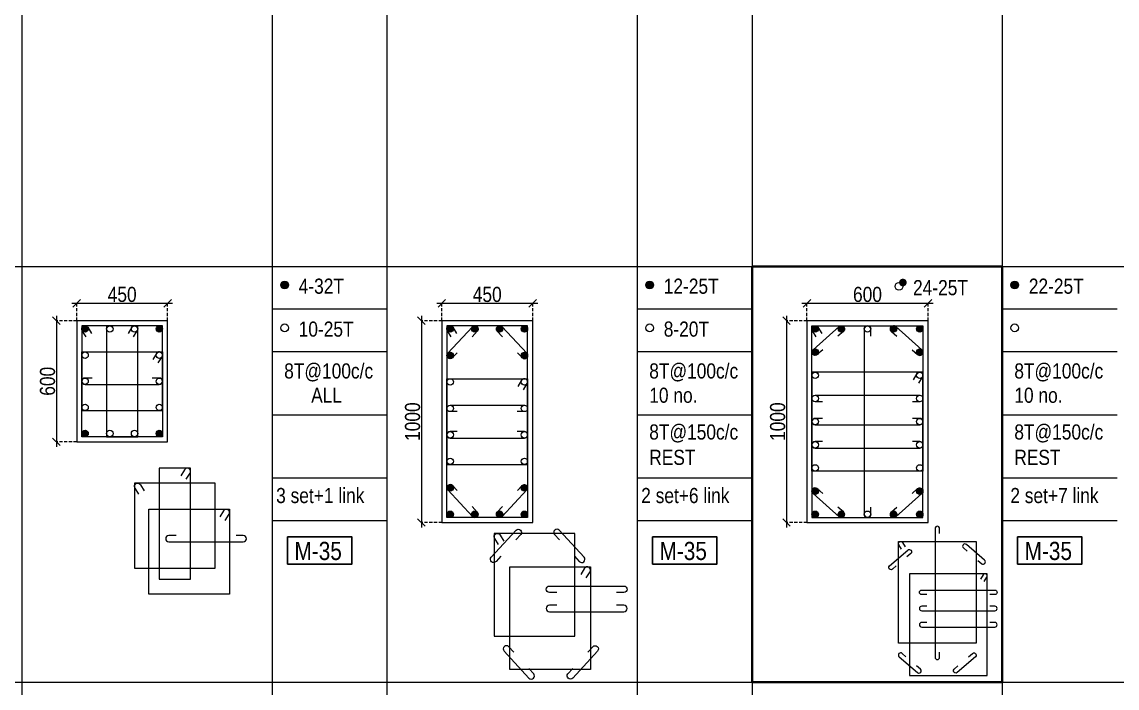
# Model space of a CAD drawing. Header units: millimetres. Extents: x 1112055 to 3390982, y -148532 to 766891.
# Drawn here: x 3125457 to 3147158, y 332152 to 345356 of the extents above; entities that cross this region are included whole.
import ezdxf
from ezdxf.enums import TextEntityAlignment as Align

# ---------------------------------------------------------------- set-up
doc = ezdxf.new("R2010")
doc.units = ezdxf.units.MM
doc.header["$PDMODE"] = 35
doc.header["$PDSIZE"] = -25
doc.linetypes.add('DASHED2', pattern=[0.375, 0.25, -0.125])
doc.linetypes.add('Hidden', pattern=[9.525, 6.35, -3.175])
for name, color, linetype, lineweight in [('B COL. SIZE DIM', 220, 'Continuous', 25), ('B COLSCH', 204, 'Continuous', 20), ('B COLUMN', 1, 'Hidden', 9), ('B STEEL', 34, 'Continuous', 15)]:
    doc.layers.add(name, color=color, linetype=linetype, lineweight=lineweight)
doc.layers.add('B TEXT', color=7, linetype='Continuous')
doc.styles.add('dim inside', font='romans.shx', dxfattribs={"width": 0.8, "height": 125})
doc.styles.add('SWINC', font='swissc.ttf')
doc.dimstyles.new('dim inside', dxfattribs={"dimtxt": 125, "dimasz": 100, "dimexe": 0, "dimexo": 0, "dimgap": 10, "dimtad": 0, "dimdec": 0, "dimzin": 0, "dimdsep": 46, "dimtxsty": 'dim inside', "dimblk": 'SMALL', "dimcen": 0.09, "dimadec": 0, "dimazin": 0, "dimtfac": 1, "dimtdec": 0, "dimtofl": 0, "dimtmove": 0, "dimatfit": 3, "dimfxl": 1, "dimtolj": 1, "dimtzin": 0, "dimarcsym": 2})

# ---------------------------------------------------------------- blocks, each defined once
blk = doc.blocks.new('_Oblique')
at = {"color": 0, "linetype": 'ByBlock', "lineweight": -2}
blk.add_line((-0.5, -0.5), (0.5, 0.5), dxfattribs=at)
blk = doc.blocks.new('*D4466')
at = {"layer": 'B COL. SIZE DIM', "color": 250, "lineweight": 9, "ltscale": 250, "transparency": 16777216}
blk.add_line((3133678, 339778), (3135678, 339778), dxfattribs=at)
at = {"layer": 'B COL. SIZE DIM', "color": 250, "linetype": 'DASHED2', "lineweight": 9, "ltscale": 250, "transparency": 16777216}
for p, q in [((3133778, 339433), (3133778, 339778)), ((3135578, 339433), (3135578, 339778))]:
    blk.add_line(p, q, dxfattribs=at)
at = {"layer": 'Defpoints', "color": 0, "transparency": 16777216}
for p in [(3135578, 339778), (3133778, 339433), (3135578, 339433)]:
    blk.add_point(p, dxfattribs=at)
at = {"layer": 'B COL. SIZE DIM', "color": 250, "lineweight": 9, "transparency": 16777216, "xscale": 150, "yscale": 150, "zscale": 150, "rotation": 180}
blk.add_blockref('_Oblique', (3133778, 339778), dxfattribs=at)
at = {"layer": 'B COL. SIZE DIM', "color": 250, "lineweight": 9, "transparency": 16777216, "xscale": 150, "yscale": 150, "zscale": 150}
blk.add_blockref('_Oblique', (3135578, 339778), dxfattribs=at)
at = {"layer": 'B COL. SIZE DIM', "color": 6, "transparency": 16777216, "insert": (3134678, 339953), "char_height": 300, "attachment_point": 5, "style": 'SWINC'}
blk.add_mtext('\\A1;450', dxfattribs=at)
blk = doc.blocks.new('*D4467')
at = {"layer": 'B COL. SIZE DIM', "color": 250, "lineweight": 9, "ltscale": 250, "transparency": 16777216}
blk.add_line((3133374, 339533), (3133374, 335333), dxfattribs=at)
at = {"layer": 'B COL. SIZE DIM', "color": 250, "linetype": 'DASHED2', "lineweight": 9, "ltscale": 250, "transparency": 16777216}
for p, q in [((3133778, 339433), (3133374, 339433)), ((3133778, 335433), (3133374, 335433))]:
    blk.add_line(p, q, dxfattribs=at)
at = {"layer": 'Defpoints', "color": 0, "transparency": 16777216}
for p in [(3133778, 339433), (3133374, 335433), (3133778, 335433)]:
    blk.add_point(p, dxfattribs=at)
at = {"layer": 'B COL. SIZE DIM', "color": 250, "lineweight": 9, "transparency": 16777216, "xscale": 150, "yscale": 150, "zscale": 150}
for p, rotation in [((3133374, 339433), 90), ((3133374, 335433), 270)]:
    blk.add_blockref('_Oblique', p, dxfattribs=dict(at, rotation=rotation))
at = {"layer": 'B COL. SIZE DIM', "color": 6, "transparency": 16777216, "insert": (3133199, 337433), "char_height": 300, "attachment_point": 5, "rotation": 90, "style": 'SWINC'}
blk.add_mtext('\\A1;1000', dxfattribs=at)
blk = doc.blocks.new('*D4122')
at = {"layer": 'B COL. SIZE DIM', "color": 250, "lineweight": 9, "ltscale": 250, "transparency": 16777216}
blk.add_line((3126444, 339778), (3128444, 339778), dxfattribs=at)
at = {"layer": 'B COL. SIZE DIM', "color": 250, "linetype": 'DASHED2', "lineweight": 9, "ltscale": 250, "transparency": 16777216}
for p, q in [((3126544, 339433), (3126544, 339778)), ((3128344, 339433), (3128344, 339778))]:
    blk.add_line(p, q, dxfattribs=at)
at = {"layer": 'Defpoints', "color": 0, "transparency": 16777216}
for p in [(3128344, 339778), (3126544, 339433), (3128344, 339433)]:
    blk.add_point(p, dxfattribs=at)
at = {"layer": 'B COL. SIZE DIM', "color": 250, "lineweight": 9, "transparency": 16777216, "xscale": 150, "yscale": 150, "zscale": 150, "rotation": 180}
blk.add_blockref('_Oblique', (3126544, 339778), dxfattribs=at)
at = {"layer": 'B COL. SIZE DIM', "color": 250, "lineweight": 9, "transparency": 16777216, "xscale": 150, "yscale": 150, "zscale": 150}
blk.add_blockref('_Oblique', (3128344, 339778), dxfattribs=at)
at = {"layer": 'B COL. SIZE DIM', "color": 6, "transparency": 16777216, "insert": (3127444, 339953), "char_height": 300, "attachment_point": 5, "style": 'SWINC'}
blk.add_mtext('\\A1;450', dxfattribs=at)
blk = doc.blocks.new('*D4123')
at = {"layer": 'B COL. SIZE DIM', "color": 250, "lineweight": 9, "ltscale": 250, "transparency": 16777216}
blk.add_line((3126141, 339533), (3126141, 336933), dxfattribs=at)
at = {"layer": 'B COL. SIZE DIM', "color": 250, "linetype": 'DASHED2', "lineweight": 9, "ltscale": 250, "transparency": 16777216}
for p, q in [((3126544, 339433), (3126141, 339433)), ((3126544, 337033), (3126141, 337033))]:
    blk.add_line(p, q, dxfattribs=at)
at = {"layer": 'Defpoints', "color": 0, "transparency": 16777216}
for p in [(3126544, 339433), (3126141, 337033), (3126544, 337033)]:
    blk.add_point(p, dxfattribs=at)
at = {"layer": 'B COL. SIZE DIM', "color": 250, "lineweight": 9, "transparency": 16777216, "xscale": 150, "yscale": 150, "zscale": 150}
for p, rotation in [((3126141, 339433), 90), ((3126141, 337033), 270)]:
    blk.add_blockref('_Oblique', p, dxfattribs=dict(at, rotation=rotation))
at = {"layer": 'B COL. SIZE DIM', "color": 6, "transparency": 16777216, "insert": (3125966, 338233), "char_height": 300, "attachment_point": 5, "rotation": 90, "style": 'SWINC'}
blk.add_mtext('\\A1;600', dxfattribs=at)
blk = doc.blocks.new('*D4126')
at = {"layer": 'B COL. SIZE DIM', "color": 250, "lineweight": 9, "ltscale": 250, "transparency": 16777216}
blk.add_line((3140912, 339778), (3143512, 339778), dxfattribs=at)
at = {"layer": 'B COL. SIZE DIM', "color": 250, "linetype": 'DASHED2', "lineweight": 9, "ltscale": 250, "transparency": 16777216}
for p, q in [((3141012, 339433), (3141012, 339778)), ((3143412, 339433), (3143412, 339778))]:
    blk.add_line(p, q, dxfattribs=at)
at = {"layer": 'Defpoints', "color": 0, "transparency": 16777216}
for p in [(3143412, 339778), (3141012, 339433), (3143412, 339433)]:
    blk.add_point(p, dxfattribs=at)
at = {"layer": 'B COL. SIZE DIM', "color": 250, "lineweight": 9, "transparency": 16777216, "xscale": 150, "yscale": 150, "zscale": 150, "rotation": 180}
blk.add_blockref('_Oblique', (3141012, 339778), dxfattribs=at)
at = {"layer": 'B COL. SIZE DIM', "color": 250, "lineweight": 9, "transparency": 16777216, "xscale": 150, "yscale": 150, "zscale": 150}
blk.add_blockref('_Oblique', (3143412, 339778), dxfattribs=at)
at = {"layer": 'B COL. SIZE DIM', "color": 6, "transparency": 16777216, "insert": (3142212, 339953), "char_height": 300, "attachment_point": 5, "style": 'SWINC'}
blk.add_mtext('\\A1;600', dxfattribs=at)
blk = doc.blocks.new('*D4127')
at = {"layer": 'B COL. SIZE DIM', "color": 250, "lineweight": 9, "ltscale": 250, "transparency": 16777216}
blk.add_line((3140608, 339533), (3140608, 335333), dxfattribs=at)
at = {"layer": 'B COL. SIZE DIM', "color": 250, "linetype": 'DASHED2', "lineweight": 9, "ltscale": 250, "transparency": 16777216}
for p, q in [((3141012, 339433), (3140608, 339433)), ((3141012, 335433), (3140608, 335433))]:
    blk.add_line(p, q, dxfattribs=at)
at = {"layer": 'Defpoints', "color": 0, "transparency": 16777216}
for p in [(3141012, 339433), (3140608, 335433), (3141012, 335433)]:
    blk.add_point(p, dxfattribs=at)
at = {"layer": 'B COL. SIZE DIM', "color": 250, "lineweight": 9, "transparency": 16777216, "xscale": 150, "yscale": 150, "zscale": 150}
for p, rotation in [((3140608, 339433), 90), ((3140608, 335433), 270)]:
    blk.add_blockref('_Oblique', p, dxfattribs=dict(at, rotation=rotation))
at = {"layer": 'B COL. SIZE DIM', "color": 6, "transparency": 16777216, "insert": (3140433, 337433), "char_height": 300, "attachment_point": 5, "rotation": 90, "style": 'SWINC'}
blk.add_mtext('\\A1;1000', dxfattribs=at)

msp = doc.modelspace()

# ---------------------------------------------------------------- hatches: boundary and pattern name
at = {"layer": 'B STEEL', "lineweight": 9, "ltscale": 0.5}
h = msp.add_hatch(color=34, dxfattribs=at)
edge = h.paths.add_edge_path()
edge.add_arc((3142913.1, 340190.5), 76.8, 0, 360)
h = msp.add_hatch(color=34, dxfattribs=at)
edge = h.paths.add_edge_path()
edge.add_arc((3130662.8, 340142.4), 76.8, 0, 360)
h = msp.add_hatch(color=34, dxfattribs=at)
edge = h.paths.add_edge_path()
edge.add_arc((3137896.4, 340142.4), 76.8, 0, 360)
h = msp.add_hatch(color=34, dxfattribs=at)
edge = h.paths.add_edge_path()
edge.add_arc((3145129.9, 340142.4), 76.8, 0, 360)
h = msp.add_hatch(color=34, dxfattribs=at)
edge = h.paths.add_edge_path()
edge.add_arc((3126708.5, 339269.2), 64, 0, 360)
h = msp.add_hatch(color=34, dxfattribs=at)
edge = h.paths.add_edge_path()
edge.add_arc((3128180.4, 339269.2), 64, 180, 540, ccw=False)
h = msp.add_hatch(color=34, dxfattribs=at)
edge = h.paths.add_edge_path()
edge.add_arc((3133942, 339269.2), 64, 0, 360)
h = msp.add_hatch(color=34, dxfattribs=at)
edge = h.paths.add_edge_path()
edge.add_arc((3134432.7, 339269.2), 64, 180, 540, ccw=False)
h = msp.add_hatch(color=34, dxfattribs=at)
edge = h.paths.add_edge_path()
edge.add_arc((3134923.3, 339269.2), 64, 180, 540, ccw=False)
h = msp.add_hatch(color=34, dxfattribs=at)
edge = h.paths.add_edge_path()
edge.add_arc((3135414, 339269.2), 64, 180, 540, ccw=False)
h = msp.add_hatch(color=34, dxfattribs=at)
edge = h.paths.add_edge_path()
edge.add_arc((3141175.6, 339269.2), 64, 0, 360)
at = {"layer": 'B STEEL', "lineweight": 30}
h = msp.add_hatch(color=34, dxfattribs=at)
edge = h.paths.add_edge_path()
edge.add_arc((3141693.6, 339269.2), 64, 0, 360)
h = msp.add_hatch(color=34, dxfattribs=at)
edge = h.paths.add_edge_path()
edge.add_arc((3142729.5, 339269.2), 64, 0, 360)
at = {"layer": 'B STEEL', "lineweight": 9, "ltscale": 0.5}
h = msp.add_hatch(color=34, dxfattribs=at)
edge = h.paths.add_edge_path()
edge.add_arc((3143247.5, 339269.2), 64, 180, 540, ccw=False)
h = msp.add_hatch(color=34, dxfattribs=at)
edge = h.paths.add_edge_path()
edge.add_arc((3133942, 338744.7), 64, 0, 360, ccw=False)
h = msp.add_hatch(color=34, dxfattribs=at)
edge = h.paths.add_edge_path()
edge.add_arc((3135414, 338744.7), 64, -180, 180)
at = {"layer": 'B STEEL', "lineweight": 30}
h = msp.add_hatch(color=34, dxfattribs=at)
edge = h.paths.add_edge_path()
edge.add_arc((3141175.6, 338810.2), 64, 0, 360)
h = msp.add_hatch(color=34, dxfattribs=at)
edge = h.paths.add_edge_path()
edge.add_arc((3143247.5, 338810.2), 64, 0, 360)
at = {"layer": 'B STEEL', "lineweight": 9, "ltscale": 0.5}
h = msp.add_hatch(color=34, dxfattribs=at)
edge = h.paths.add_edge_path()
edge.add_arc((3126708.5, 337197.3), 64, 0, 360, ccw=False)
h = msp.add_hatch(color=34, dxfattribs=at)
edge = h.paths.add_edge_path()
edge.add_arc((3128180.4, 337197.3), 64, -180, 180)
h = msp.add_hatch(color=34, dxfattribs=at)
edge = h.paths.add_edge_path()
edge.add_arc((3133942, 336121.8), 64, 0, 360, ccw=False)
h = msp.add_hatch(color=34, dxfattribs=at)
edge = h.paths.add_edge_path()
edge.add_arc((3135414, 336121.8), 64, -180, 180)
at = {"layer": 'B STEEL', "lineweight": 30}
h = msp.add_hatch(color=34, dxfattribs=at)
edge = h.paths.add_edge_path()
edge.add_arc((3141175.6, 336056.3), 64, 0, 360)
h = msp.add_hatch(color=34, dxfattribs=at)
edge = h.paths.add_edge_path()
edge.add_arc((3143247.5, 336056.3), 64, 0, 360)
at = {"layer": 'B STEEL', "lineweight": 9, "ltscale": 0.5}
h = msp.add_hatch(color=34, dxfattribs=at)
edge = h.paths.add_edge_path()
edge.add_arc((3133942, 335597.3), 64, 0, 360, ccw=False)
h = msp.add_hatch(color=34, dxfattribs=at)
edge = h.paths.add_edge_path()
edge.add_arc((3134432.7, 335597.3), 64, -180, 180)
h = msp.add_hatch(color=34, dxfattribs=at)
edge = h.paths.add_edge_path()
edge.add_arc((3134923.3, 335597.3), 64, -180, 180)
h = msp.add_hatch(color=34, dxfattribs=at)
edge = h.paths.add_edge_path()
edge.add_arc((3135414, 335597.3), 64, -180, 180)
h = msp.add_hatch(color=34, dxfattribs=at)
edge = h.paths.add_edge_path()
edge.add_arc((3141175.6, 335597.3), 64, 0, 360, ccw=False)
at = {"layer": 'B STEEL', "lineweight": 30}
h = msp.add_hatch(color=34, dxfattribs=at)
edge = h.paths.add_edge_path()
edge.add_arc((3141693.6, 335597.3), 64, 0, 360)
h = msp.add_hatch(color=34, dxfattribs=at)
edge = h.paths.add_edge_path()
edge.add_arc((3142729.5, 335597.3), 64, 0, 360)
at = {"layer": 'B STEEL', "lineweight": 9, "ltscale": 0.5}
h = msp.add_hatch(color=34, dxfattribs=at)
edge = h.paths.add_edge_path()
edge.add_arc((3143247.5, 335597.3), 64, -180, 180)

# ---------------------------------------------------------------- linework, layer by layer
at = {"color": 2, "lineweight": 40}
msp.add_lwpolyline([(3139924.5, 340510.7), (3144883.6, 340510.7), (3144883.6, 332270.9), (3139924.5, 332270.9)], close=True, dxfattribs=at)
at = {"layer": 'B COLSCH', "color": 250, "lineweight": 0}
for p, q in [((3125457.4, 373470.1), (3125457.4, 316778.4)), ((3130416.5, 373470.1), (3130416.5, 324031)), ((3132690.9, 373470.1), (3132690.9, 316778.4)), ((3137650.1, 373470.1), (3137650.1, 324031)), ((3139924.5, 373470.1), (3139924.5, 316778.4)), ((3144883.6, 373470.1), (3144883.6, 324031)), ((3099096.2, 340510.7), (3161625.1, 340510.7)), ((3130416.5, 339665.7), (3132690.9, 339665.7)), ((3137650.1, 339665.7), (3139924.5, 339665.7)), ((3144883.6, 339665.7), (3147158, 339665.7)), ((3130416.5, 338820.7), (3132690.9, 338820.7)), ((3137650.1, 338820.7), (3139924.5, 338820.7)), ((3144883.6, 338820.7), (3147158, 338820.7)), ((3130416.5, 337571), (3132690.9, 337571)), ((3137650.1, 337571), (3139924.5, 337571)), ((3144883.6, 337571), (3147158, 337571)), ((3130416.5, 336321.2), (3132690.9, 336321.2)), ((3137650.1, 336321.2), (3139924.5, 336321.2)), ((3144883.6, 336321.2), (3147158, 336321.2)), ((3130416.5, 335476.2), (3132690.9, 335476.2)), ((3137650.1, 335476.2), (3139924.5, 335476.2)), ((3144883.6, 335476.2), (3147158, 335476.2)), ((3099096.2, 332270.9), (3161625.1, 332270.9))]:
    msp.add_line(p, q, dxfattribs=at)
at = {"layer": 'B COLUMN', "color": 1, "linetype": 'ByBlock', "lineweight": 20}
for points in [[(3126544.5, 337033.3), (3128344.5, 337033.3), (3128344.5, 339433.3), (3126544.5, 339433.3)], [(3133778, 335433.3), (3135578, 335433.3), (3135578, 339433.3), (3133778, 339433.3)], [(3141011.5, 335433.2), (3143411.5, 335433.2), (3143411.5, 339433.3), (3141011.5, 339433.3)]]:
    msp.add_lwpolyline(points, close=True, dxfattribs=at)
at = {"layer": 'B STEEL', "color": 34, "lineweight": 9, "ltscale": 0.5}
for points in [[(3126644.5, 337651.2), (3128244.5, 337651.2), (3128244.5, 339333.3), (3126644.5, 339333.3)], [(3127135.1, 337133.3), (3127753.8, 337133.3), (3127753.8, 339333.3), (3127135.1, 339333.3)], [(3133878, 336582.4), (3135478, 336582.4), (3135478, 339333.3), (3133878, 339333.3)], [(3143311.5, 336451.2), (3141111.5, 336451.2), (3141111.5, 339333.3), (3143311.5, 339333.3)], [(3126644.5, 338815.3), (3128244.5, 338815.3), (3128244.5, 337133.3), (3126644.5, 337133.3)], [(3143311.5, 338415.3), (3141111.5, 338415.3), (3141111.5, 335533.2), (3143311.5, 335533.2)], [(3133878, 338284.1), (3135478, 338284.1), (3135478, 335533.3), (3133878, 335533.3)], [(3128179.8, 334310.5), (3128798.5, 334310.5), (3128798.5, 336510.5), (3128179.8, 336510.5)], [(3127689.1, 334531.5), (3129289.1, 334531.5), (3129289.1, 336213.5), (3127689.1, 336213.5)], [(3127970.8, 335695.5), (3129570.8, 335695.5), (3129570.8, 334013.5), (3127970.8, 334013.5)], [(3134816.5, 333179.3), (3136416.5, 333179.3), (3136416.5, 335215.8), (3134816.5, 335215.8)], [(3144365.2, 333041.3), (3142825.2, 333041.3), (3142825.2, 335058.8), (3144365.2, 335058.8)], [(3135125, 334556), (3136725, 334556), (3136725, 332519.5), (3135125, 332519.5)], [(3144585.6, 334416.2), (3143045.6, 334416.2), (3143045.6, 332398.7), (3144585.6, 332398.7)]]:
    msp.add_lwpolyline(points, close=True, dxfattribs=at)
for points in [[(3126728.7, 339114.2), (3126654, 339235.7, -1), (3126763, 339302.8), (3126837.8, 339181.3)], [(3127669.5, 339114.2), (3127744.3, 339235.7, 1), (3127635.3, 339302.8), (3127560.5, 339181.3)], [(3133962.3, 339114.2), (3133887.5, 339235.7, -1), (3133996.5, 339302.8), (3134071.3, 339181.3)], [(3134079.6, 338798), (3133989.2, 338701.4, -1), (3133894.9, 338788), (3134385.5, 339312.5, -1), (3134479.8, 339225.9), (3134377.8, 339116.9)], [(3135276.4, 338798), (3135366.8, 338701.4, 1), (3135461.1, 338788), (3134970.5, 339312.5, 1), (3134876.2, 339225.9), (3134978.2, 339116.9)], [(3141195.8, 339114.2), (3141121, 339235.7, -1), (3141230.1, 339302.8), (3141304.8, 339181.3)], [(3141325.5, 338854.7), (3141217.3, 338761.7, -1), (3141133.8, 338858.8), (3141651.8, 339317.8, -1), (3141735.3, 339220.7), (3141627.1, 339127.7)], [(3142275.6, 339126.6), (3142275.6, 339269.2, 1), (3142147.5, 339269.2), (3142147.5, 335597.3, 1), (3142275.6, 335597.3), (3142275.6, 335739.9)], [(3143097.6, 338854.7), (3143205.8, 338761.7, 1), (3143289.3, 338858.8), (3142771.3, 339317.8, 1), (3142687.8, 339220.7), (3142796, 339127.7)], [(3128160.2, 338596.2), (3128235, 338717.7, 1), (3128125.9, 338784.8), (3128051.1, 338663.3)], [(3143227.3, 338196.2), (3143302, 338317.7, 1), (3143193, 338384.8), (3143118.2, 338263.3)], [(3126851.1, 338297.3), (3126708.5, 338297.3, 1), (3126708.5, 338169.2), (3128180.4, 338169.2, 1), (3128180.4, 338297.3), (3128037.8, 338297.3)], [(3135393.7, 338065.1), (3135468.5, 338186.5, 1), (3135359.5, 338253.7), (3135284.7, 338132.2)], [(3141318.2, 337828.2), (3141175.6, 337828.2, -1), (3141175.6, 337956.3), (3143247.5, 337956.3, -1), (3143247.5, 337828.2), (3143104.9, 337828.2)], [(3134084.7, 337631.5), (3133942, 337631.5, -1), (3133942, 337759.6), (3135414, 337759.6, -1), (3135414, 337631.5), (3135271.3, 337631.5)], [(3141318.2, 337497.3), (3141175.6, 337497.3, 1), (3141175.6, 337369.2), (3143247.5, 337369.2, 1), (3143247.5, 337497.3), (3143104.9, 337497.3)], [(3134084.7, 337235), (3133942, 337235, 1), (3133942, 337107), (3135414, 337107, 1), (3135414, 337235), (3135271.3, 337235)], [(3141318.2, 337038.3), (3141175.6, 337038.3, 1), (3141175.6, 336910.2), (3143247.5, 336910.2, 1), (3143247.5, 337038.3), (3143104.9, 337038.3)], [(3128714.2, 336291.4), (3128789, 336412.9, 1), (3128679.9, 336480), (3128605.2, 336358.5)], [(3127773.4, 335994.4), (3127698.6, 336115.9, -1), (3127807.7, 336183), (3127882.4, 336061.5)], [(3134079.6, 336068.5), (3133989.2, 336165.1, 1), (3133894.9, 336078.5), (3134385.5, 335554, 1), (3134479.8, 335640.6), (3134377.8, 335749.6)], [(3135276.4, 336068.5), (3135366.8, 336165.1, -1), (3135461.1, 336078.5), (3134970.5, 335554, -1), (3134876.2, 335640.6), (3134978.2, 335749.6)], [(3141325.5, 336011.8), (3141217.3, 336104.8, 1), (3141133.8, 336007.7), (3141651.8, 335548.7, 1), (3141735.3, 335645.8), (3141627.1, 335738.8)], [(3143097.6, 336011.8), (3143205.8, 336104.8, -1), (3143289.3, 336007.7), (3142771.3, 335548.7, -1), (3142687.8, 335645.8), (3142796, 335738.8)], [(3129486.5, 335476.4), (3129561.3, 335597.9, 1), (3129452.3, 335665), (3129377.5, 335543.6)], [(3134947.9, 334765.1), (3134851.4, 334660, -1), (3134757.1, 334746.6), (3135247.8, 335281, -1), (3135342.1, 335194.4), (3135245.6, 335089.3)], [(3136405.7, 334765.1), (3136502.2, 334660, 1), (3136596.5, 334746.6), (3136105.8, 335281, 1), (3136011.5, 335194.4), (3136108, 335089.3)], [(3143640, 335213.7), (3143640, 335313.6, 1), (3143550.4, 335313.6), (3143550.4, 332762.3, 1), (3143640, 332762.3), (3143640, 332862.2)], [(3128513.1, 335177.5), (3128370.4, 335177.5, 1), (3128370.4, 335049.5), (3129842.4, 335049.5, 1), (3129842.4, 335177.5), (3129699.8, 335177.5)], [(3134900.7, 334996.8), (3134826, 335118.3, -1), (3134935, 335185.4), (3135009.8, 335063.9)], [(3142884.2, 334905.4), (3142831.9, 334990.5, -1), (3142908.2, 335037.4), (3142960.5, 334952.4)], [(3142783.2, 334574.1), (3142707.5, 334509, -1), (3142649.1, 334577), (3143011.6, 334888.7, -1), (3143070.1, 334820.8), (3142994.4, 334755.7)], [(3144399.6, 334683.1), (3144475.3, 334618, 1), (3144533.7, 334686), (3144171.1, 334997.7, 1), (3144112.7, 334929.8), (3144188.4, 334864.7)], [(3136640.8, 334337), (3136715.5, 334458.5, 1), (3136606.5, 334525.6), (3136531.7, 334404.1)], [(3144526.6, 334262.8), (3144578.9, 334347.9, 1), (3144502.6, 334394.8), (3144450.3, 334309.8)], [(3136054.5, 334046.3), (3135911.9, 334046.3, -1), (3135911.9, 334174.3), (3137383.8, 334174.3, -1), (3137383.8, 334046.3), (3137241.2, 334046.3)], [(3143385.8, 334005.2), (3143285.9, 334005.2, -1), (3143285.9, 334094.9), (3144736.3, 334094.9, -1), (3144736.3, 334005.2), (3144636.5, 334005.2)], [(3136054.5, 333792.6), (3135911.9, 333792.6, 1), (3135911.9, 333664.6), (3137383.8, 333664.6, 1), (3137383.8, 333792.6), (3137241.2, 333792.6)], [(3143385.8, 333773.6), (3143285.9, 333773.6, 1), (3143285.9, 333683.9), (3144736.3, 333683.9, 1), (3144736.3, 333773.6), (3144636.5, 333773.6)], [(3143385.8, 333452.3), (3143285.9, 333452.3, 1), (3143285.9, 333362.6), (3144736.3, 333362.6, 1), (3144736.3, 333452.3), (3144636.5, 333452.3)], [(3135203.5, 332866.8), (3135107, 332971.9, 1), (3135012.7, 332885.3), (3135503.4, 332350.9, 1), (3135597.7, 332437.5), (3135501.2, 332542.5)], [(3136671.9, 332866.8), (3136768.4, 332971.9, -1), (3136862.7, 332885.3), (3136372, 332350.9, -1), (3136277.7, 332437.5), (3136374.2, 332542.5)], [(3142975, 332774.1), (3142899.3, 332839.2, 1), (3142840.8, 332771.2), (3143203.4, 332459.5, 1), (3143261.9, 332527.5), (3143186.1, 332592.5)], [(3144215.5, 332774.1), (3144291.2, 332839.2, -1), (3144349.6, 332771.2), (3143987, 332459.5, -1), (3143928.6, 332527.5), (3144004.3, 332592.5)]]:
    msp.add_lwpolyline(points, format="xyb", dxfattribs=at)
for centre, radius in [((3130662.8, 340142.4), 76.8), ((3137896.4, 340142.4), 76.8), ((3142836.3, 340113.7), 76.8), ((3145129.9, 340142.4), 76.8), ((3126708.5, 339269.2), 64), ((3127199.1, 339269.2), 64), ((3127689.8, 339269.2), 64), ((3128180.4, 339269.2), 64), ((3130662.8, 339292.1), 76.8), ((3133942, 339269.2), 64), ((3134432.7, 339269.2), 64), ((3134923.3, 339269.2), 64), ((3135414, 339269.2), 64), ((3137896.4, 339292.1), 76.8), ((3141175.6, 339269.2), 64), ((3141693.6, 339269.2), 64), ((3142211.5, 339269.2), 64), ((3142729.5, 339269.2), 64), ((3143247.5, 339269.2), 64), ((3145129.9, 339292.1), 76.8), ((3126708.5, 338751.2), 64), ((3128180.4, 338751.2), 64), ((3133942, 338744.7), 64), ((3135414, 338744.7), 64), ((3141175.6, 338810.2), 64), ((3143247.5, 338810.2), 64), ((3141175.6, 338351.2), 64), ((3143247.5, 338351.2), 64), ((3126708.5, 338233.3), 64), ((3128180.4, 338233.3), 64), ((3133942, 338220.1), 64), ((3135414, 338220.1), 64), ((3141175.6, 337892.2), 64), ((3143247.5, 337892.2), 64), ((3126708.5, 337715.3), 64), ((3128180.4, 337715.3), 64), ((3133942, 337695.5), 64), ((3135414, 337695.5), 64), ((3141175.6, 337433.2), 64), ((3143247.5, 337433.2), 64), ((3126708.5, 337197.3), 64), ((3127199.1, 337197.3), 64), ((3127689.8, 337197.3), 64), ((3128180.4, 337197.3), 64), ((3133942, 337171), 64), ((3135414, 337171), 64), ((3141175.6, 336974.2), 64), ((3143247.5, 336974.2), 64), ((3133942, 336646.4), 64), ((3135414, 336646.4), 64), ((3141175.6, 336515.3), 64), ((3143247.5, 336515.3), 64), ((3133942, 336121.8), 64), ((3135414, 336121.8), 64), ((3141175.6, 336056.3), 64), ((3143247.5, 336056.3), 64), ((3133942, 335597.3), 64), ((3134432.7, 335597.3), 64), ((3134923.3, 335597.3), 64), ((3135414, 335597.3), 64), ((3141175.6, 335597.3), 64), ((3141693.6, 335597.3), 64), ((3142211.5, 335597.3), 64), ((3142729.5, 335597.3), 64), ((3143247.5, 335597.3), 64)]:
    msp.add_circle(centre, radius, dxfattribs=at)
at = {"layer": 'B TEXT', "color": 1}
for points in [[(3130720.2, 335147.2), (3131994.8, 335147.2), (3131994.8, 334609.2), (3130720.2, 334609.2)], [(3137953.7, 335147.2), (3139228.3, 335147.2), (3139228.3, 334609.2), (3137953.7, 334609.2)], [(3145187.3, 335147.2), (3146461.9, 335147.2), (3146461.9, 334609.2), (3145187.3, 334609.2)]]:
    msp.add_lwpolyline(points, close=True, dxfattribs=at)

# ---------------------------------------------------------------- texts
at = {"layer": 'B TEXT', "style": 'SWINC'}
for s, p in [('4-32T', (3130941.3, 339967.9)), ('12-25T', (3138174.9, 339967.9)), ('22-25T', (3145408.4, 339967.9)), ('24-25T', (3143114.8, 339939.1)), ('10-25T', (3130941.3, 339117.6)), ('8-20T', (3138174.9, 339117.6)), ('8T@100c/c', (3130654.4, 338288)), ('8T@100c/c', (3137887.9, 338288)), ('8T@100c/c', (3145121.5, 338288)), ('ALL', (3131189.1, 337806.2)), ('10 no.', (3137887.9, 337806.2)), ('10 no.', (3145121.5, 337806.2)), ('8T@150c/c', (3137887.9, 337078.1)), ('8T@150c/c', (3145121.5, 337078.1)), ('REST', (3137887.9, 336575.7)), ('REST', (3145121.5, 336575.7)), ('3 set+1 link', (3130494.7, 335818.7)), ('2 set+6 link', (3137728.3, 335818.7)), ('2 set+7 link', (3145042.3, 335818.7))]:
    msp.add_text(s, height=300, dxfattribs=at).set_placement(p)
at = {"layer": 'B TEXT', "color": 1, "style": 'SWINC'}
for p in [(3130857.6, 334582.6), (3138091.1, 334582.6), (3145324.7, 334582.6)]:
    msp.add_text('M-35', height=360, dxfattribs=at).set_placement(p, align=Align.BOTTOM_LEFT)

# ---------------------------------------------------------------- dimensions: what is measured, and where the dimension line sits
at = {"layer": 'B COL. SIZE DIM', "color": 250, "ltscale": 250}
for base, p1, p2, picture, middle in [((3128344.5, 339778.2), (3126544.5, 339433.3), (3128344.5, 339433.3), '*D4122', (3127444.5, 339953.2)), ((3135578, 339778.2), (3133778, 339433.3), (3135578, 339433.3), '*D4466', (3134678, 339953.2)), ((3143411.5, 339778.2), (3141011.5, 339433.3), (3143411.5, 339433.3), '*D4126', (3142211.5, 339953.2))]:
    dim = msp.add_linear_dim(base=base, p1=p1, p2=p2, dimstyle='dim inside', override={"dimtxt": 300, "dimasz": 150, "dimgap": 25, "dimtad": 3, "dimlfac": 0.25, "dimtxsty": 'SWINC', "dimblk1": 'Oblique', "dimblk2": 'Oblique', "dimsah": 1, "dimdle": 100, "dimclrd": 250, "dimclre": 250, "dimclrt": 6, "dimfxl": 1000, "dimlwd": 9, "dimlwe": 9}, dxfattribs=at)
    dim.commit()
    dim.dimension.update_dxf_attribs({"geometry": picture, "text_midpoint": middle})
for base, p1, p2, picture, middle in [((3126140.6, 337033.3), (3126544.5, 339433.3), (3126544.5, 337033.3), '*D4123', (3125965.6, 338233.3)), ((3133374.1, 335433.3), (3133778, 339433.3), (3133778, 335433.3), '*D4467', (3133199.1, 337433.3)), ((3140607.7, 335433.2), (3141011.5, 339433.3), (3141011.5, 335433.2), '*D4127', (3140432.7, 337433.2))]:
    dim = msp.add_linear_dim(base=base, p1=p1, p2=p2, angle=90, dimstyle='dim inside', override={"dimtxt": 300, "dimasz": 150, "dimgap": 25, "dimtad": 3, "dimlfac": 0.25, "dimtxsty": 'SWINC', "dimblk1": 'Oblique', "dimblk2": 'Oblique', "dimsah": 1, "dimdle": 100, "dimclrd": 250, "dimclre": 250, "dimclrt": 6, "dimfxl": 1000, "dimlwd": 9, "dimlwe": 9}, dxfattribs=at)
    dim.commit()
    dim.dimension.update_dxf_attribs({"geometry": picture, "text_midpoint": middle})

doc.saveas('drawing.dxf')
